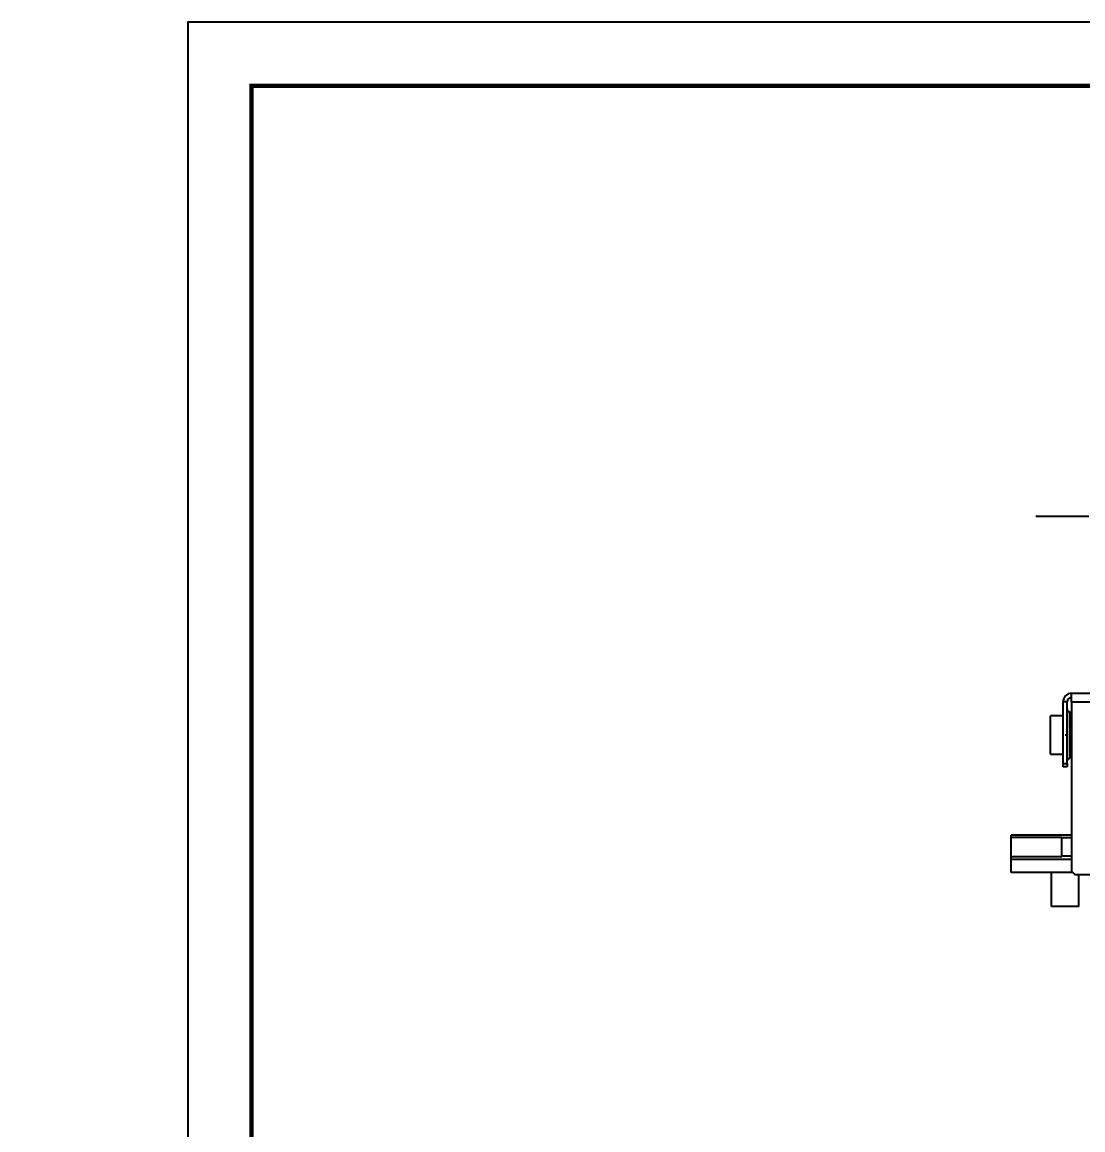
# Model space of a CAD drawing. Extents: x -2384 to 29887, y -2542 to 22350.
# Drawn here: x -248 to 1338, y 3932 to 5588 of the extents above; entities that cross this region are included whole.
import ezdxf
from ezdxf.lldxf.tags import DXFTag

# ---------------------------------------------------------------- set-up
doc = ezdxf.new("R2010")
doc.units = 0
doc.header["$LTSCALE"] = 63.5
doc.header["$MEASUREMENT"] = 0
doc.linetypes.add('CENTER', pattern=[2, 1.25, -0.25, 0.25, -0.25])
doc.linetypes.add('PHANTOM', pattern=[2.5, 1.25, -0.25, 0.25, -0.25, 0.25, -0.25])
doc.layers.get('0').update_dxf_attribs({"linetype": 'CONTINUOUS'})
for name, color, linetype in [('2', 2, 'CENTER'), ('4', 6, 'PHANTOM'), ('6', 8, 'CONTINUOUS')]:
    doc.layers.add(name, color=color, linetype=linetype)
doc.styles.get("Standard").update_dxf_attribs({"font": 'romans.shx'})
tags = doc.linetypes.add('AM_ISO09W050', pattern=[22.5, 12, -1.5, 3, -1.5, 3, -1.5]).pattern_tags.tags
tags[14:15] = [DXFTag(74, 4), DXFTag(75, 0), DXFTag(340, '0'), DXFTag(46, 1.0), DXFTag(50, 0.0), DXFTag(44, 0.0), DXFTag(45, 0.0)]
tags[12:13] = [DXFTag(74, 4), DXFTag(75, 0), DXFTag(340, '0'), DXFTag(46, 1.0), DXFTag(50, 0.0), DXFTag(44, 0.0), DXFTag(45, 0.0)]
tags[10:11] = [DXFTag(74, 4), DXFTag(75, 0), DXFTag(340, '0'), DXFTag(46, 1.0), DXFTag(50, 0.0), DXFTag(44, 0.0), DXFTag(45, 0.0)]
tags[8:9] = [DXFTag(74, 4), DXFTag(75, 0), DXFTag(340, '0'), DXFTag(46, 1.0), DXFTag(50, 0.0), DXFTag(44, 0.0), DXFTag(45, 0.0)]
tags[6:7] = [DXFTag(74, 4), DXFTag(75, 0), DXFTag(340, '0'), DXFTag(46, 1.0), DXFTag(50, 0.0), DXFTag(44, 0.0), DXFTag(45, 0.0)]
tags[4:5] = [DXFTag(74, 4), DXFTag(75, 0), DXFTag(340, '0'), DXFTag(46, 1.0), DXFTag(50, 0.0), DXFTag(44, 0.0), DXFTag(45, 0.0)]

# ---------------------------------------------------------------- blocks, each defined once
blk = doc.blocks.new('165F-TOP')
at = {"layer": '2'}
blk.add_line((-589.8, 0), (1847.2, 0), dxfattribs=at)

msp = doc.modelspace()

# ---------------------------------------------------------------- linework, layer by layer
for p, q in [((1314.7, 4571.8), (1308.4, 4571.8)), ((1308.4, 4479.5), (1308.4, 4571.8)), ((1314.7, 4479.5), (1314.7, 4571.8)), ((1321.1, 4571.8), (1321.1, 4584.5)), ((1321.1, 4584.5), (1401.1, 4584.5)), ((1321.1, 4571.8), (1401.1, 4571.8)), ((1321.1, 4571.8), (1321.1, 4318.5)), ((1314.7, 4557), (1318.7, 4557)), ((1318.7, 4557), (1318.7, 4487)), ((1308.4, 4550.6), (1289.4, 4550.6)), ((1289.4, 4522), (1289.4, 4550.6)), ((1321.1, 4550.6), (1318.7, 4550.6)), ((1289.4, 4493.4), (1289.4, 4522)), ((1289.4, 4493.4), (1308.4, 4493.4)), ((1318.7, 4493.4), (1321.1, 4493.4)), ((1308.4, 4479.5), (1314.7, 4479.5)), ((1308.4, 4474.5), (1308.4, 4479.5)), ((1314.7, 4474.5), (1308.4, 4474.5)), ((1314.7, 4487), (1318.7, 4487)), ((1314.7, 4479.5), (1314.7, 4474.5)), ((1321.1, 4372.2), (1230.6, 4372.2)), ((1230.6, 4369), (1230.6, 4372.2)), ((1306.8, 4369), (1230.6, 4369)), ((1230.6, 4340.4), (1230.6, 4369)), ((1306.8, 4340.4), (1306.8, 4369)), ((1321.1, 4368.1), (1306.8, 4368.1)), ((1230.6, 4340.4), (1306.8, 4340.4)), ((1230.6, 4335.7), (1230.6, 4340.4)), ((1306.8, 4341.4), (1321.1, 4341.4)), ((1230.6, 4316.6), (1230.6, 4335.7)), ((1321.1, 4335.7), (1230.6, 4335.7)), ((1322.9, 4316.6), (1230.6, 4316.6)), ((1290.9, 4265.8), (1290.9, 4316.6)), ((1321.1, 4318.5), (1326.1, 4313.5)), ((1326.1, 4313.5), (1396.1, 4313.5)), ((1332.2, 4265.8), (1332.2, 4313.5)), ((1332.2, 4265.8), (1290.9, 4265.8))]:
    msp.add_line(p, q)
at = {"color": 7, "linetype": 'AM_ISO09W050'}
for p, q in [((1314.7, 4561), (1314.7, 4483)), ((1314.7, 4557), (1314.7, 4522)), ((1314.7, 4522), (1311.5, 4522))]:
    msp.add_line(p, q, dxfattribs=at)
for radius in [12.7, 6.35]:
    msp.add_arc((1321.1, 4571.8), radius, 90, 180)
at = {"layer": '6'}
msp.add_lwpolyline([(8636, 5588), (0, 5588), (0, 0), (8636, 0)], close=True, dxfattribs=at)
at = {"layer": '6', "const_width": 6.35}
msp.add_lwpolyline([(95.2, 5492.7), (8540.8, 5492.7), (8540.8, 95.2), (95.2, 95.2)], close=True, dxfattribs=at)

# ---------------------------------------------------------------- block references
at = {"layer": '4'}
msp.add_blockref('165F-TOP', (1857.4, 4849.5), dxfattribs=at)

# ---------------------------------------------------------------- texts
at = {"insert": (-247.6, 4735.7), "char_height": 57.15, "attachment_point": 6}
msp.add_mtext('\\A1;', dxfattribs=at)

doc.saveas('drawing.dxf')
